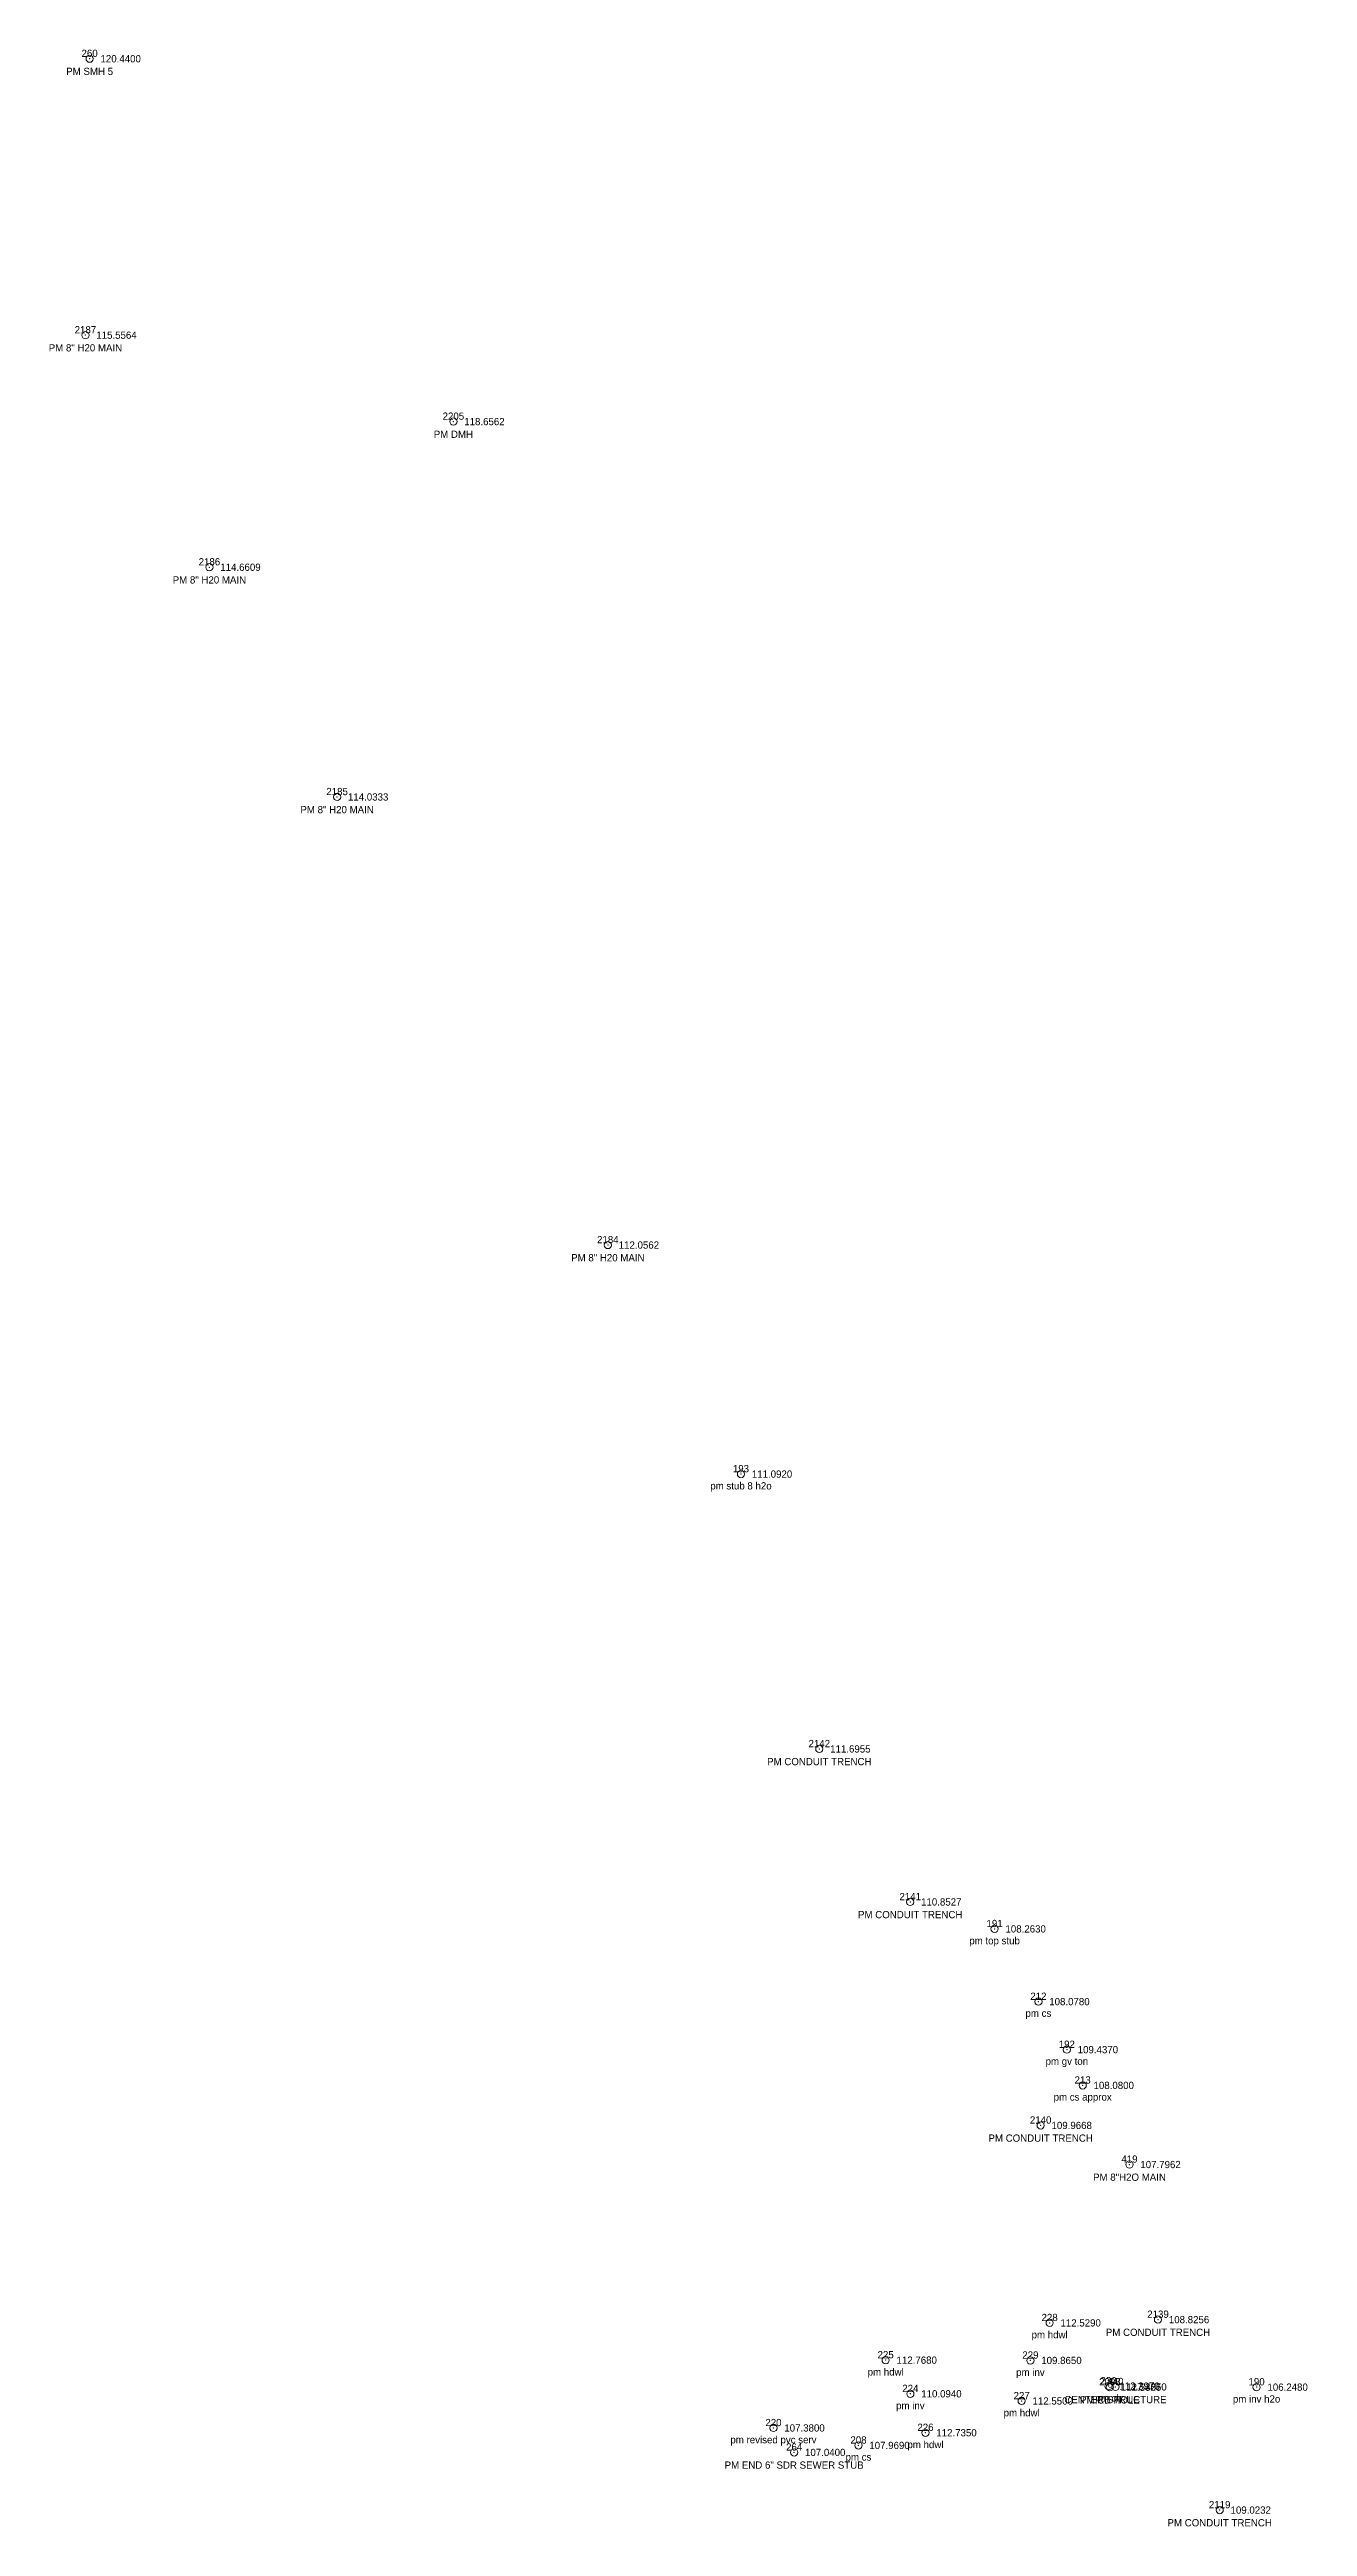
# Model space of a CAD drawing. Extents: x 1196333 to 1196982, y 245092 to 245652.
# Drawn here: x 1196457.4 to 1196544.3, y 245347.4 to 245518.4 of the extents above; entities that cross this region are included whole.
import ezdxf
from ezdxf.enums import TextEntityAlignment as Align

# ---------------------------------------------------------------- set-up
doc = ezdxf.new("R2010")
doc.units = 21
doc.header["$LTSCALE"] = 50
doc.header["$MEASUREMENT"] = 0
for name, color, linetype, lineweight, true_color in [('PNTDESC', 3, 'Continuous', 0, 0x00ff00), ('PNTELEV', 5, 'Continuous', 0, 0x0000ff), ('PNTS', 1, 'Continuous', 0, 0xff0000)]:
    doc.layers.add(name, color=color, linetype=linetype, lineweight=lineweight, true_color=true_color)
doc.layers.add('PNTNO', color=7, linetype='Continuous', lineweight=0)
doc.styles.add('PTXT', font='txt', dxfattribs={"height": 0.304801})

msp = doc.modelspace()

# ---------------------------------------------------------------- linework, layer by layer
at = {"layer": 'PNTS', "linetype": 'Continuous'}
for centre in [(1196460.197, 245517.749, 120.44), (1196459.9073, 245498.6625, 115.5564), (1196485.3103, 245492.6971, 118.6562), (1196468.4661, 245482.6416, 114.6609), (1196477.2823, 245466.7808, 114.0333), (1196495.9738, 245435.8468, 112.0562), (1196505.165, 245420.035, 111.092), (1196510.5732, 245401.0586, 111.6955), (1196516.8498, 245390.4941, 110.8527), (1196522.676, 245388.633, 108.263), (1196525.699, 245383.612, 108.078), (1196527.664, 245380.297, 109.437), (1196528.757, 245377.83, 108.08), (1196525.8561, 245375.0657, 109.9668), (1196531.9894, 245372.3667, 107.7962), (1196526.475, 245361.433, 112.529), (1196533.9573, 245361.6588, 108.8256), (1196515.155, 245358.862, 112.768), (1196525.148, 245358.84, 109.865), (1196516.861, 245356.537, 110.094), (1196524.544, 245356.042, 112.55), (1196530.541, 245357.068, 112.397), (1196530.6363, 245356.9927, 112.5326), (1196531.0198, 245357.0136, 117.465), (1196540.764, 245356.997, 106.248), (1196507.409, 245354.179, 107.38), (1196513.278, 245352.974, 107.969), (1196517.903, 245353.849, 112.735), (1196508.838, 245352.49, 107.04), (1196538.2156, 245348.511, 109.0232)]:
    msp.add_circle(centre, 0.25, dxfattribs=at)
at = {"layer": 'PNTS'}
for p in [(1196460.197, 245517.749, 120.44), (1196459.9073, 245498.6625, 115.5564), (1196485.3103, 245492.6971, 118.6562), (1196468.4661, 245482.6416, 114.6609), (1196477.2823, 245466.7808, 114.0333), (1196495.9738, 245435.8468, 112.0562), (1196505.165, 245420.035, 111.092), (1196510.5732, 245401.0586, 111.6955), (1196516.8498, 245390.4941, 110.8527), (1196522.676, 245388.633, 108.263), (1196525.699, 245383.612, 108.078), (1196527.664, 245380.297, 109.437), (1196528.757, 245377.83, 108.08), (1196525.8561, 245375.0657, 109.9668), (1196531.9894, 245372.3667, 107.7962), (1196526.475, 245361.433, 112.529), (1196533.9573, 245361.6588, 108.8256), (1196515.155, 245358.862, 112.768), (1196525.148, 245358.84, 109.865), (1196516.861, 245356.537, 110.094), (1196530.541, 245357.068, 112.397), (1196530.6363, 245356.9927, 112.5326), (1196531.0198, 245357.0136, 117.465), (1196540.764, 245356.997, 106.248), (1196524.544, 245356.042, 112.55), (1196507.409, 245354.179, 107.38), (1196513.278, 245352.974, 107.969), (1196517.903, 245353.849, 112.735), (1196508.838, 245352.49, 107.04), (1196538.2156, 245348.511, 109.0232)]:
    msp.add_point(p, dxfattribs=at)

# ---------------------------------------------------------------- texts
at = {"layer": 'PNTDESC', "style": 'PTXT'}
for s, p in [('PM SMH 5', (1196460.197, 245516.874, 120.44)), ('PM 8" H20 MAIN', (1196459.9073, 245497.7875, 115.5564)), ('PM DMH', (1196485.3103, 245491.8221, 118.6562)), ('PM 8" H20 MAIN', (1196468.4661, 245481.7666, 114.6609)), ('PM 8" H20 MAIN', (1196477.2823, 245465.9058, 114.0333)), ('PM 8" H20 MAIN', (1196495.9738, 245434.9718, 112.0562)), ('pm stub 8 h2o', (1196505.165, 245419.16, 111.092)), ('PM CONDUIT TRENCH', (1196510.5732, 245400.1836, 111.6955)), ('PM CONDUIT TRENCH', (1196516.8498, 245389.6191, 110.8527)), ('pm top stub', (1196522.676, 245387.758, 108.263)), ('pm cs', (1196525.699, 245382.737, 108.078)), ('pm gv ton', (1196527.664, 245379.422, 109.437)), ('pm cs approx', (1196528.757, 245376.955, 108.08)), ('PM CONDUIT TRENCH', (1196525.8561, 245374.1907, 109.9668)), ('PM 8"H2O MAIN', (1196531.9894, 245371.4917, 107.7962)), ('pm hdwl', (1196526.475, 245360.558, 112.529)), ('PM CONDUIT TRENCH', (1196533.9573, 245360.7838, 108.8256)), ('pm hdwl', (1196515.155, 245357.987, 112.768)), ('pm inv', (1196525.148, 245357.965, 109.865)), ('CENTER STRUCTURE', (1196531.0198, 245356.1386, 117.465)), ('PM CB HOLE', (1196530.6363, 245356.1177, 112.5326)), ('pm cb', (1196530.541, 245356.193, 112.397)), ('pm inv h2o', (1196540.764, 245356.122, 106.248)), ('pm inv', (1196516.861, 245355.662, 110.094)), ('pm hdwl', (1196524.544, 245355.167, 112.55)), ('pm revised pvc serv', (1196507.409, 245353.304, 107.38)), ('pm hdwl', (1196517.903, 245352.974, 112.735)), ('PM END 6" SDR SEWER STUB', (1196508.838, 245351.615, 107.04)), ('pm cs', (1196513.278, 245352.099, 107.969)), ('PM CONDUIT TRENCH', (1196538.2156, 245347.636, 109.0232))]:
    msp.add_text(s, height=0.5, dxfattribs=at).set_placement(p, align=Align.MIDDLE)
at = {"layer": 'PNTELEV', "style": 'PTXT'}
for s, p in [('120.4400', (1196460.947, 245517.499, 120.44)), ('115.5564', (1196460.6573, 245498.4125, 115.5564)), ('118.6562', (1196486.0603, 245492.4471, 118.6562)), ('114.6609', (1196469.2161, 245482.3916, 114.6609)), ('114.0333', (1196478.0323, 245466.5308, 114.0333)), ('112.0562', (1196496.7238, 245435.5968, 112.0562)), ('111.0920', (1196505.915, 245419.785, 111.092)), ('111.6955', (1196511.3232, 245400.8086, 111.6955)), ('110.8527', (1196517.5998, 245390.2441, 110.8527)), ('108.2630', (1196523.426, 245388.383, 108.263)), ('108.0780', (1196526.449, 245383.362, 108.078)), ('109.4370', (1196528.414, 245380.047, 109.437)), ('108.0800', (1196529.507, 245377.58, 108.08)), ('109.9668', (1196526.6061, 245374.8157, 109.9668)), ('107.7962', (1196532.7394, 245372.1167, 107.7962)), ('112.5290', (1196527.225, 245361.183, 112.529)), ('108.8256', (1196534.7073, 245361.4088, 108.8256)), ('112.7680', (1196515.905, 245358.612, 112.768)), ('109.8650', (1196525.898, 245358.59, 109.865)), ('110.0940', (1196517.611, 245356.287, 110.094)), ('112.5500', (1196525.294, 245355.792, 112.55)), ('112.3970', (1196531.291, 245356.818, 112.397)), ('112.5326', (1196531.3863, 245356.7427, 112.5326)), ('117.4650', (1196531.7698, 245356.7636, 117.465)), ('106.2480', (1196541.514, 245356.747, 106.248)), ('107.3800', (1196508.159, 245353.929, 107.38)), ('107.9690', (1196514.028, 245352.724, 107.969)), ('112.7350', (1196518.653, 245353.599, 112.735)), ('107.0400', (1196509.588, 245352.24, 107.04)), ('109.0232', (1196538.9656, 245348.261, 109.0232))]:
    msp.add_text(s, height=0.5, dxfattribs=at).set_placement(p)
at = {"layer": 'PNTNO', "style": 'PTXT'}
for s, p in [('260', (1196460.197, 245518.124, 120.44)), ('2187', (1196459.9073, 245499.0375, 115.5564)), ('2205', (1196485.3103, 245493.0721, 118.6562)), ('2186', (1196468.4661, 245483.0166, 114.6609)), ('2185', (1196477.2823, 245467.1558, 114.0333)), ('2184', (1196495.9738, 245436.2218, 112.0562)), ('193', (1196505.165, 245420.41, 111.092)), ('2142', (1196510.5732, 245401.4336, 111.6955)), ('2141', (1196516.8498, 245390.8691, 110.8527)), ('191', (1196522.676, 245389.008, 108.263)), ('212', (1196525.699, 245383.987, 108.078)), ('192', (1196527.664, 245380.672, 109.437)), ('213', (1196528.757, 245378.205, 108.08)), ('2140', (1196525.8561, 245375.4407, 109.9668)), ('419', (1196531.9894, 245372.7417, 107.7962)), ('228', (1196526.475, 245361.808, 112.529)), ('2139', (1196533.9573, 245362.0338, 108.8256)), ('225', (1196515.155, 245359.237, 112.768)), ('229', (1196525.148, 245359.215, 109.865)), ('224', (1196516.861, 245356.912, 110.094)), ('227', (1196524.544, 245356.417, 112.55)), ('2093', (1196530.6363, 245357.3677, 112.5326)), ('230', (1196530.541, 245357.443, 112.397)), ('440', (1196531.0198, 245357.3886, 117.465)), ('190', (1196540.764, 245357.372, 106.248)), ('220', (1196507.409, 245354.554, 107.38)), ('226', (1196517.903, 245354.224, 112.735)), ('264', (1196508.838, 245352.865, 107.04)), ('208', (1196513.278, 245353.349, 107.969)), ('2119', (1196538.2156, 245348.886, 109.0232))]:
    msp.add_text(s, height=0.5, dxfattribs=at).set_placement(p, align=Align.MIDDLE)

doc.saveas('drawing.dxf')
